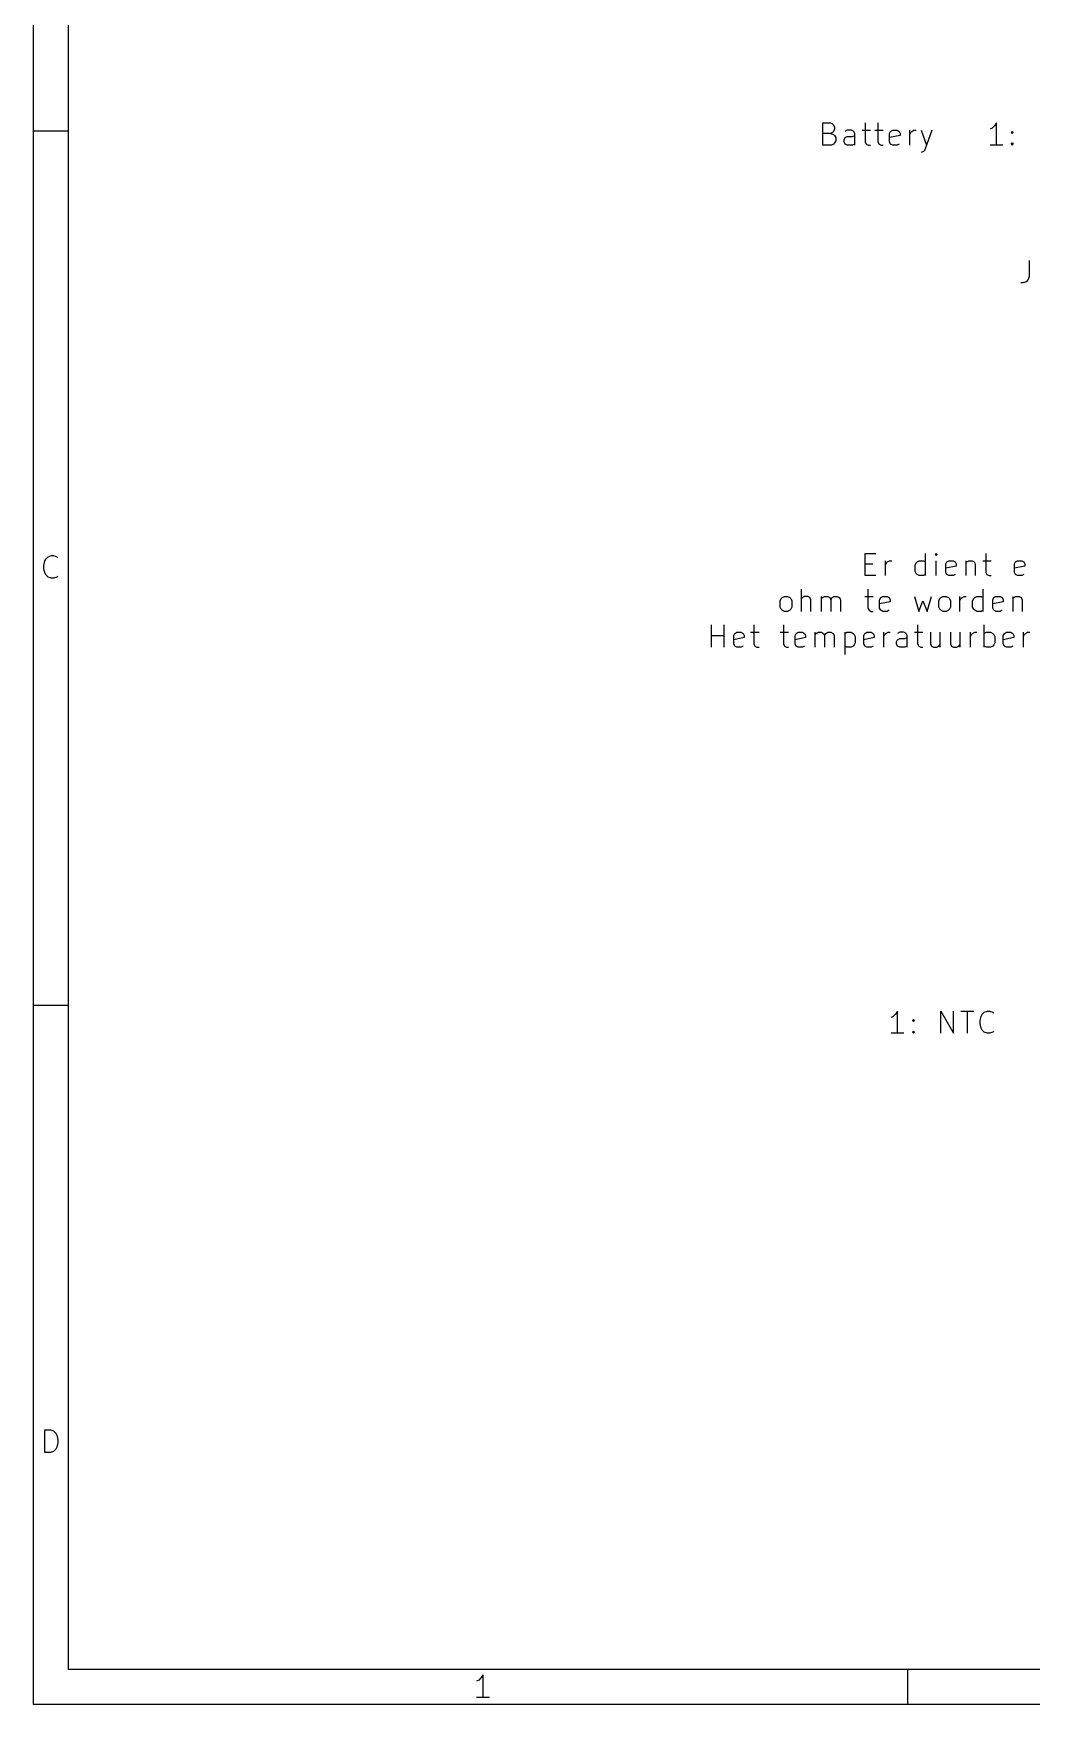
# Model space of a CAD drawing. Extents: x 0.4 to 11.3, y -7.9 to -0.4.
# Drawn here: x 0.394 to 2.642, y -7.874 to -4.111 of the extents above; entities that cross this region are included whole.
import ezdxf

# ---------------------------------------------------------------- set-up
doc = ezdxf.new("R2010")
doc.units = 0
doc.header["$MEASUREMENT"] = 0
for name, color, linetype in [('BLUE3', 171, 'CONTINUOUS'), ('CYAN2', 4, 'CONTINUOUS'), ('RED2', 1, 'CONTINUOUS')]:
    doc.layers.add(name, color=color, linetype=linetype)

msp = doc.modelspace()

# ---------------------------------------------------------------- linework, layer by layer
at = {"layer": 'BLUE3', "linetype": 'CONTINUOUS'}
for p, q in [((2.2671, -5.3322), (2.2671, -5.2822)), ((2.2671, -5.2822), (2.291, -5.2822)), ((2.3124, -5.3322), (2.3124, -5.2989)), ((2.3124, -5.3084), (2.3148, -5.3036)), ((2.3148, -5.3036), (2.3171, -5.3013)), ((2.3171, -5.3013), (2.3219, -5.2989)), ((2.3219, -5.2989), (2.3267, -5.2989)), ((2.3791, -5.3084), (2.3814, -5.3036)), ((2.3814, -5.3036), (2.3838, -5.3013)), ((2.3838, -5.3013), (2.3886, -5.2989)), ((2.3886, -5.2989), (2.3981, -5.2989)), ((2.3981, -5.2989), (2.4029, -5.3013)), ((2.4029, -5.3322), (2.4029, -5.2822)), ((2.4267, -5.2822), (2.4243, -5.2846)), ((2.4243, -5.2846), (2.4267, -5.287)), ((2.4291, -5.2846), (2.4267, -5.2822)), ((2.4267, -5.2822), (2.4267, -5.287)), ((2.4267, -5.287), (2.4291, -5.2846)), ((2.4267, -5.3322), (2.4267, -5.2989)), ((2.4481, -5.306), (2.4505, -5.3013)), ((2.4505, -5.3013), (2.4552, -5.2989)), ((2.4552, -5.2989), (2.4648, -5.2989)), ((2.4648, -5.2989), (2.4695, -5.3013)), ((2.4695, -5.3013), (2.4719, -5.306)), ((2.4933, -5.2989), (2.4933, -5.3322)), ((2.4933, -5.3036), (2.4957, -5.3013)), ((2.4957, -5.3013), (2.5005, -5.2989)), ((2.5005, -5.2989), (2.5076, -5.2989)), ((2.5076, -5.2989), (2.5124, -5.3013)), ((2.5124, -5.3013), (2.5148, -5.306)), ((2.5314, -5.2989), (2.5505, -5.2989)), ((2.5386, -5.2822), (2.5386, -5.3251)), ((2.6029, -5.306), (2.6052, -5.3013)), ((2.6052, -5.3013), (2.61, -5.2989)), ((2.61, -5.2989), (2.6195, -5.2989)), ((2.6195, -5.2989), (2.6243, -5.3013)), ((2.6243, -5.3013), (2.6267, -5.306)), ((2.2671, -5.306), (2.2838, -5.306)), ((2.291, -5.3322), (2.2671, -5.3322)), ((2.3791, -5.3227), (2.3791, -5.3084)), ((2.3814, -5.3275), (2.3791, -5.3227)), ((2.3838, -5.3298), (2.3814, -5.3275)), ((2.3886, -5.3322), (2.3838, -5.3298)), ((2.3981, -5.3322), (2.3886, -5.3322)), ((2.4029, -5.3298), (2.3981, -5.3322)), ((2.4481, -5.3251), (2.4481, -5.306)), ((2.4719, -5.3108), (2.4481, -5.3156)), ((2.4505, -5.3298), (2.4481, -5.3251)), ((2.4552, -5.3322), (2.4505, -5.3298)), ((2.4648, -5.3322), (2.4552, -5.3322)), ((2.4695, -5.3298), (2.4648, -5.3322)), ((2.4719, -5.306), (2.4719, -5.3108)), ((2.5148, -5.306), (2.5148, -5.3322)), ((2.5386, -5.3251), (2.541, -5.3298)), ((2.541, -5.3298), (2.5457, -5.3322)), ((2.5457, -5.3322), (2.5505, -5.3322)), ((2.6029, -5.3251), (2.6029, -5.306)), ((2.6267, -5.3108), (2.6029, -5.3156)), ((2.6052, -5.3298), (2.6029, -5.3251)), ((2.61, -5.3322), (2.6052, -5.3298)), ((2.6195, -5.3322), (2.61, -5.3322)), ((2.6243, -5.3298), (2.6195, -5.3322)), ((2.6267, -5.306), (2.6267, -5.3108)), ((2.0802, -5.3818), (2.085, -5.3794)), ((2.085, -5.3794), (2.0922, -5.3794)), ((2.0922, -5.3794), (2.0969, -5.3818)), ((2.1231, -5.4127), (2.1231, -5.3627)), ((2.1302, -5.3794), (2.1255, -5.3818)), ((2.1374, -5.3794), (2.1302, -5.3794)), ((2.1421, -5.3818), (2.1374, -5.3794)), ((2.1683, -5.4127), (2.1683, -5.3794)), ((2.1707, -5.3818), (2.1755, -5.3794)), ((2.1755, -5.3794), (2.1826, -5.3794)), ((2.1826, -5.3794), (2.1874, -5.3818)), ((2.1921, -5.3818), (2.1969, -5.3794)), ((2.1969, -5.3794), (2.2041, -5.3794)), ((2.2041, -5.3794), (2.2088, -5.3818)), ((2.266, -5.3794), (2.285, -5.3794)), ((2.2731, -5.3627), (2.2731, -5.4056)), ((2.3017, -5.3818), (2.3064, -5.3794)), ((2.3064, -5.3794), (2.316, -5.3794)), ((2.316, -5.3794), (2.3207, -5.3818)), ((2.3779, -5.3794), (2.3874, -5.4127)), ((2.4064, -5.4127), (2.416, -5.3794)), ((2.4374, -5.3818), (2.4421, -5.3794)), ((2.4421, -5.3794), (2.4493, -5.3794)), ((2.4493, -5.3794), (2.4541, -5.3818)), ((2.4802, -5.4127), (2.4802, -5.3794)), ((2.485, -5.3818), (2.4898, -5.3794)), ((2.4898, -5.3794), (2.4945, -5.3794)), ((2.5136, -5.3818), (2.5183, -5.3794)), ((2.5183, -5.3794), (2.5279, -5.3794)), ((2.5279, -5.3794), (2.5326, -5.3818)), ((2.5326, -5.4127), (2.5326, -5.3627)), ((2.5564, -5.3818), (2.5612, -5.3794)), ((2.5612, -5.3794), (2.5707, -5.3794)), ((2.5707, -5.3794), (2.5755, -5.3818)), ((2.5993, -5.3794), (2.5993, -5.4127)), ((2.6017, -5.3818), (2.6064, -5.3794)), ((2.6064, -5.3794), (2.6136, -5.3794)), ((2.6136, -5.3794), (2.6183, -5.3818)), ((2.0755, -5.3889), (2.0779, -5.3841)), ((2.0755, -5.4032), (2.0755, -5.3889)), ((2.0779, -5.408), (2.0755, -5.4032)), ((2.0779, -5.3841), (2.0802, -5.3818)), ((2.0802, -5.4103), (2.0779, -5.408)), ((2.085, -5.4127), (2.0802, -5.4103)), ((2.0922, -5.4127), (2.085, -5.4127)), ((2.0969, -5.4103), (2.0922, -5.4127)), ((2.0969, -5.3818), (2.0993, -5.3841)), ((2.0993, -5.408), (2.0969, -5.4103)), ((2.0993, -5.3841), (2.1017, -5.3889)), ((2.1017, -5.4032), (2.0993, -5.408)), ((2.1017, -5.3889), (2.1017, -5.4032)), ((2.1255, -5.3818), (2.1231, -5.3841)), ((2.1445, -5.3865), (2.1421, -5.3818)), ((2.1445, -5.4127), (2.1445, -5.3865)), ((2.1683, -5.3841), (2.1707, -5.3818)), ((2.1874, -5.3818), (2.1898, -5.3865)), ((2.1898, -5.3865), (2.1921, -5.3818)), ((2.1898, -5.3865), (2.1898, -5.4127)), ((2.2088, -5.3818), (2.2112, -5.3865)), ((2.2112, -5.3865), (2.2112, -5.4127)), ((2.2731, -5.4056), (2.2755, -5.4103)), ((2.2755, -5.4103), (2.2802, -5.4127)), ((2.2802, -5.4127), (2.285, -5.4127)), ((2.2993, -5.3865), (2.3017, -5.3818)), ((2.2993, -5.4056), (2.2993, -5.3865)), ((2.3231, -5.3913), (2.2993, -5.396)), ((2.3017, -5.4103), (2.2993, -5.4056)), ((2.3064, -5.4127), (2.3017, -5.4103)), ((2.316, -5.4127), (2.3064, -5.4127)), ((2.3207, -5.4103), (2.316, -5.4127)), ((2.3207, -5.3818), (2.3231, -5.3865)), ((2.3231, -5.3865), (2.3231, -5.3913)), ((2.3874, -5.4127), (2.3969, -5.3889)), ((2.3969, -5.3889), (2.4064, -5.4127)), ((2.4326, -5.3889), (2.435, -5.3841)), ((2.4326, -5.4032), (2.4326, -5.3889)), ((2.435, -5.408), (2.4326, -5.4032)), ((2.435, -5.3841), (2.4374, -5.3818)), ((2.4374, -5.4103), (2.435, -5.408)), ((2.4421, -5.4127), (2.4374, -5.4103)), ((2.4493, -5.4127), (2.4421, -5.4127)), ((2.4541, -5.4103), (2.4493, -5.4127)), ((2.4541, -5.3818), (2.4564, -5.3841)), ((2.4564, -5.408), (2.4541, -5.4103)), ((2.4564, -5.3841), (2.4588, -5.3889)), ((2.4588, -5.4032), (2.4564, -5.408)), ((2.4588, -5.3889), (2.4588, -5.4032)), ((2.4802, -5.3889), (2.4826, -5.3841)), ((2.4826, -5.3841), (2.485, -5.3818)), ((2.5088, -5.3889), (2.5112, -5.3841)), ((2.5088, -5.4032), (2.5088, -5.3889)), ((2.5112, -5.408), (2.5088, -5.4032)), ((2.5112, -5.3841), (2.5136, -5.3818)), ((2.5136, -5.4103), (2.5112, -5.408)), ((2.5183, -5.4127), (2.5136, -5.4103)), ((2.5279, -5.4127), (2.5183, -5.4127)), ((2.5326, -5.4103), (2.5279, -5.4127)), ((2.5541, -5.3865), (2.5564, -5.3818)), ((2.5541, -5.4056), (2.5541, -5.3865)), ((2.5779, -5.3913), (2.5541, -5.396)), ((2.5564, -5.4103), (2.5541, -5.4056)), ((2.5612, -5.4127), (2.5564, -5.4103)), ((2.5707, -5.4127), (2.5612, -5.4127)), ((2.5755, -5.4103), (2.5707, -5.4127)), ((2.5755, -5.3818), (2.5779, -5.3865)), ((2.5779, -5.3865), (2.5779, -5.3913)), ((2.5993, -5.3841), (2.6017, -5.3818)), ((2.6183, -5.3818), (2.6207, -5.3865)), ((2.6207, -5.3865), (2.6207, -5.4127)), ((1.9207, -5.4932), (1.9207, -5.4432)), ((1.9493, -5.4932), (1.9493, -5.4432)), ((2.016, -5.4432), (2.016, -5.4861)), ((2.0826, -5.4432), (2.0826, -5.4861)), ((2.385, -5.4432), (2.385, -5.4861)), ((2.535, -5.4932), (2.535, -5.4432)), ((1.9207, -5.467), (1.9493, -5.467)), ((1.9707, -5.467), (1.9731, -5.4623)), ((1.9707, -5.4861), (1.9707, -5.467)), ((1.9945, -5.4718), (1.9707, -5.4765)), ((1.9731, -5.4908), (1.9707, -5.4861)), ((1.9731, -5.4623), (1.9779, -5.4599)), ((1.9779, -5.4932), (1.9731, -5.4908)), ((1.9779, -5.4599), (1.9874, -5.4599)), ((1.9874, -5.4932), (1.9779, -5.4932)), ((1.9874, -5.4599), (1.9922, -5.4623)), ((1.9922, -5.4908), (1.9874, -5.4932)), ((1.9922, -5.4623), (1.9945, -5.467)), ((1.9945, -5.467), (1.9945, -5.4718)), ((2.0088, -5.4599), (2.0279, -5.4599)), ((2.016, -5.4861), (2.0184, -5.4908)), ((2.0184, -5.4908), (2.0231, -5.4932)), ((2.0231, -5.4932), (2.0279, -5.4932)), ((2.0755, -5.4599), (2.0945, -5.4599)), ((2.0826, -5.4861), (2.085, -5.4908)), ((2.085, -5.4908), (2.0898, -5.4932)), ((2.0898, -5.4932), (2.0945, -5.4932)), ((2.1088, -5.467), (2.1112, -5.4623)), ((2.1088, -5.4861), (2.1088, -5.467)), ((2.1326, -5.4718), (2.1088, -5.4765)), ((2.1112, -5.4908), (2.1088, -5.4861)), ((2.1112, -5.4623), (2.116, -5.4599)), ((2.116, -5.4932), (2.1112, -5.4908)), ((2.116, -5.4599), (2.1255, -5.4599)), ((2.1255, -5.4932), (2.116, -5.4932)), ((2.1255, -5.4599), (2.1303, -5.4623)), ((2.1303, -5.4908), (2.1255, -5.4932)), ((2.1303, -5.4623), (2.1326, -5.467)), ((2.1326, -5.467), (2.1326, -5.4718)), ((2.1541, -5.4932), (2.1541, -5.4599)), ((2.1541, -5.4646), (2.1564, -5.4623)), ((2.1564, -5.4623), (2.1612, -5.4599)), ((2.1612, -5.4599), (2.1684, -5.4599)), ((2.1684, -5.4599), (2.1731, -5.4623)), ((2.1731, -5.4623), (2.1755, -5.467)), ((2.1755, -5.467), (2.1779, -5.4623)), ((2.1755, -5.467), (2.1755, -5.4932)), ((2.1779, -5.4623), (2.1826, -5.4599)), ((2.1826, -5.4599), (2.1898, -5.4599)), ((2.1898, -5.4599), (2.1945, -5.4623)), ((2.1945, -5.4623), (2.1969, -5.467)), ((2.1969, -5.467), (2.1969, -5.4932)), ((2.2207, -5.4599), (2.2207, -5.5099)), ((2.2207, -5.4623), (2.2255, -5.4599)), ((2.2255, -5.4932), (2.2207, -5.4908)), ((2.2255, -5.4599), (2.235, -5.4599)), ((2.235, -5.4932), (2.2255, -5.4932)), ((2.235, -5.4599), (2.2398, -5.4623)), ((2.2398, -5.4908), (2.235, -5.4932)), ((2.2398, -5.4623), (2.2422, -5.4646)), ((2.2422, -5.4884), (2.2398, -5.4908)), ((2.2422, -5.4646), (2.2445, -5.4694)), ((2.2445, -5.4837), (2.2422, -5.4884)), ((2.2445, -5.4694), (2.2445, -5.4837)), ((2.2636, -5.467), (2.266, -5.4623)), ((2.2636, -5.4861), (2.2636, -5.467)), ((2.2874, -5.4718), (2.2636, -5.4765)), ((2.266, -5.4908), (2.2636, -5.4861)), ((2.266, -5.4623), (2.2707, -5.4599)), ((2.2707, -5.4932), (2.266, -5.4908)), ((2.2707, -5.4599), (2.2803, -5.4599)), ((2.2803, -5.4932), (2.2707, -5.4932)), ((2.2803, -5.4599), (2.285, -5.4623)), ((2.285, -5.4908), (2.2803, -5.4932)), ((2.285, -5.4623), (2.2874, -5.467)), ((2.2874, -5.467), (2.2874, -5.4718)), ((2.3088, -5.4932), (2.3088, -5.4599)), ((2.3088, -5.4694), (2.3112, -5.4646)), ((2.3112, -5.4646), (2.3136, -5.4623)), ((2.3136, -5.4623), (2.3183, -5.4599)), ((2.3183, -5.4599), (2.3231, -5.4599)), ((2.3374, -5.4813), (2.3398, -5.4765)), ((2.3374, -5.4861), (2.3374, -5.4813)), ((2.3398, -5.4908), (2.3374, -5.4861)), ((2.3445, -5.4599), (2.3398, -5.4623)), ((2.3398, -5.4765), (2.3445, -5.4742)), ((2.3445, -5.4932), (2.3398, -5.4908)), ((2.3541, -5.4599), (2.3445, -5.4599)), ((2.3445, -5.4742), (2.3564, -5.4742)), ((2.3564, -5.4932), (2.3445, -5.4932)), ((2.3588, -5.4623), (2.3541, -5.4599)), ((2.3564, -5.4742), (2.3612, -5.4718)), ((2.3612, -5.4908), (2.3564, -5.4932)), ((2.3612, -5.467), (2.3588, -5.4623)), ((2.3612, -5.4932), (2.3612, -5.467)), ((2.3779, -5.4599), (2.3969, -5.4599)), ((2.385, -5.4861), (2.3874, -5.4908)), ((2.3874, -5.4908), (2.3922, -5.4932)), ((2.3922, -5.4932), (2.3969, -5.4932)), ((2.4136, -5.4599), (2.4136, -5.4861)), ((2.4136, -5.4861), (2.416, -5.4908)), ((2.416, -5.4908), (2.4207, -5.4932)), ((2.4207, -5.4932), (2.4279, -5.4932)), ((2.4279, -5.4932), (2.4326, -5.4908)), ((2.4326, -5.4908), (2.435, -5.4884)), ((2.435, -5.4599), (2.435, -5.4932)), ((2.4588, -5.4599), (2.4588, -5.4861)), ((2.4588, -5.4861), (2.4612, -5.4908)), ((2.4612, -5.4908), (2.466, -5.4932)), ((2.466, -5.4932), (2.4731, -5.4932)), ((2.4731, -5.4932), (2.4779, -5.4908)), ((2.4779, -5.4908), (2.4802, -5.4884)), ((2.4802, -5.4599), (2.4802, -5.4932)), ((2.5041, -5.4932), (2.5041, -5.4599)), ((2.5041, -5.4694), (2.5064, -5.4646)), ((2.5064, -5.4646), (2.5088, -5.4623)), ((2.5088, -5.4623), (2.5136, -5.4599)), ((2.5136, -5.4599), (2.5183, -5.4599)), ((2.535, -5.4623), (2.5398, -5.4599)), ((2.5398, -5.4932), (2.535, -5.4908)), ((2.5398, -5.4599), (2.5493, -5.4599)), ((2.5493, -5.4932), (2.5398, -5.4932)), ((2.5493, -5.4599), (2.5541, -5.4623)), ((2.5541, -5.4908), (2.5493, -5.4932)), ((2.5541, -5.4623), (2.5564, -5.4646)), ((2.5564, -5.4884), (2.5541, -5.4908)), ((2.5564, -5.4646), (2.5588, -5.4694)), ((2.5588, -5.4837), (2.5564, -5.4884)), ((2.5588, -5.4694), (2.5588, -5.4837)), ((2.5779, -5.467), (2.5802, -5.4623)), ((2.5779, -5.4861), (2.5779, -5.467)), ((2.6017, -5.4718), (2.5779, -5.4765)), ((2.5802, -5.4908), (2.5779, -5.4861)), ((2.5802, -5.4623), (2.585, -5.4599)), ((2.585, -5.4932), (2.5802, -5.4908)), ((2.585, -5.4599), (2.5945, -5.4599)), ((2.5945, -5.4932), (2.585, -5.4932)), ((2.5945, -5.4599), (2.5993, -5.4623)), ((2.5993, -5.4908), (2.5945, -5.4932)), ((2.5993, -5.4623), (2.6017, -5.467)), ((2.6017, -5.467), (2.6017, -5.4718)), ((2.6231, -5.4932), (2.6231, -5.4599)), ((2.6231, -5.4694), (2.6255, -5.4646)), ((2.6255, -5.4646), (2.6279, -5.4623)), ((2.6279, -5.4623), (2.6326, -5.4599)), ((2.6326, -5.4599), (2.6374, -5.4599))]:
    msp.add_line(p, q, dxfattribs=at)
at = {"layer": 'CYAN2', "linetype": 'CONTINUOUS'}
for p, q in [((2.1718, -4.3628), (2.1718, -4.3128)), ((2.1718, -4.3128), (2.1885, -4.3128)), ((2.1885, -4.3128), (2.1932, -4.3152)), ((2.1932, -4.3152), (2.1956, -4.3176)), ((2.1956, -4.3176), (2.198, -4.3223)), ((2.198, -4.3271), (2.1956, -4.3319)), ((2.198, -4.3223), (2.198, -4.3271)), ((2.2671, -4.3128), (2.2671, -4.3557)), ((2.2956, -4.3128), (2.2956, -4.3557)), ((2.5528, -4.3247), (2.548, -4.3271)), ((2.5575, -4.3199), (2.5528, -4.3247)), ((2.5623, -4.3128), (2.5575, -4.3199)), ((2.5623, -4.3628), (2.5623, -4.3128)), ((2.1885, -4.3366), (2.1718, -4.3366)), ((2.1909, -4.3628), (2.1718, -4.3628)), ((2.1932, -4.3342), (2.1885, -4.3366)), ((2.1885, -4.3366), (2.1956, -4.339)), ((2.1956, -4.3604), (2.1909, -4.3628)), ((2.1956, -4.3319), (2.1932, -4.3342)), ((2.1956, -4.339), (2.198, -4.3414)), ((2.198, -4.358), (2.1956, -4.3604)), ((2.198, -4.3414), (2.2004, -4.3461)), ((2.2004, -4.3533), (2.198, -4.358)), ((2.2004, -4.3461), (2.2004, -4.3533)), ((2.2194, -4.3509), (2.2218, -4.3461)), ((2.2194, -4.3557), (2.2194, -4.3509)), ((2.2218, -4.3604), (2.2194, -4.3557)), ((2.2266, -4.3295), (2.2218, -4.3319)), ((2.2218, -4.3461), (2.2266, -4.3438)), ((2.2266, -4.3628), (2.2218, -4.3604)), ((2.2361, -4.3295), (2.2266, -4.3295)), ((2.2266, -4.3438), (2.2385, -4.3438)), ((2.2385, -4.3628), (2.2266, -4.3628)), ((2.2409, -4.3319), (2.2361, -4.3295)), ((2.2385, -4.3438), (2.2432, -4.3414)), ((2.2432, -4.3604), (2.2385, -4.3628)), ((2.2432, -4.3366), (2.2409, -4.3319)), ((2.2432, -4.3628), (2.2432, -4.3366)), ((2.2599, -4.3295), (2.279, -4.3295)), ((2.2671, -4.3557), (2.2694, -4.3604)), ((2.2694, -4.3604), (2.2742, -4.3628)), ((2.2742, -4.3628), (2.279, -4.3628)), ((2.2885, -4.3295), (2.3075, -4.3295)), ((2.2956, -4.3557), (2.298, -4.3604)), ((2.298, -4.3604), (2.3028, -4.3628)), ((2.3028, -4.3628), (2.3075, -4.3628)), ((2.3218, -4.3366), (2.3242, -4.3319)), ((2.3218, -4.3557), (2.3218, -4.3366)), ((2.3456, -4.3414), (2.3218, -4.3461)), ((2.3242, -4.3604), (2.3218, -4.3557)), ((2.3242, -4.3319), (2.329, -4.3295)), ((2.329, -4.3628), (2.3242, -4.3604)), ((2.329, -4.3295), (2.3385, -4.3295)), ((2.3385, -4.3628), (2.329, -4.3628)), ((2.3385, -4.3295), (2.3432, -4.3319)), ((2.3432, -4.3604), (2.3385, -4.3628)), ((2.3432, -4.3319), (2.3456, -4.3366)), ((2.3456, -4.3366), (2.3456, -4.3414)), ((2.3671, -4.3628), (2.3671, -4.3295)), ((2.3671, -4.339), (2.3694, -4.3342)), ((2.3694, -4.3342), (2.3718, -4.3319)), ((2.3718, -4.3319), (2.3766, -4.3295)), ((2.3766, -4.3295), (2.3813, -4.3295)), ((2.3932, -4.3295), (2.4051, -4.3628)), ((2.4051, -4.3628), (2.4004, -4.3747)), ((2.4171, -4.3295), (2.4051, -4.3628)), ((2.5766, -4.3628), (2.548, -4.3628)), ((2.5956, -4.3342), (2.598, -4.3319)), ((2.598, -4.3366), (2.5956, -4.3342)), ((2.5956, -4.3604), (2.598, -4.358)), ((2.598, -4.3628), (2.5956, -4.3604)), ((2.598, -4.3319), (2.6004, -4.3342)), ((2.598, -4.3319), (2.598, -4.3366)), ((2.6004, -4.3342), (2.598, -4.3366)), ((2.598, -4.358), (2.6004, -4.3604)), ((2.598, -4.358), (2.598, -4.3628)), ((2.6004, -4.3604), (2.598, -4.3628)), ((2.398, -4.3771), (2.3932, -4.3795)), ((2.4004, -4.3747), (2.398, -4.3771)), ((2.6361, -4.6228), (2.6361, -4.6585)), ((2.6337, -4.6657), (2.629, -4.6704)), ((2.6361, -4.6585), (2.6337, -4.6657)), ((2.6218, -4.6728), (2.6171, -4.6728)), ((2.629, -4.6704), (2.6218, -4.6728)), ((2.335, -6.3199), (2.3302, -6.3247)), ((2.3398, -6.3128), (2.335, -6.3199)), ((2.3398, -6.3628), (2.3398, -6.3128)), ((2.4374, -6.3628), (2.4374, -6.3128)), ((2.4374, -6.3128), (2.4659, -6.3628)), ((2.4659, -6.3628), (2.4659, -6.3128)), ((2.4826, -6.3128), (2.5112, -6.3128)), ((2.4969, -6.3628), (2.4969, -6.3128)), ((2.5279, -6.3247), (2.5302, -6.3199)), ((2.5302, -6.3199), (2.535, -6.3152)), ((2.535, -6.3152), (2.5421, -6.3128)), ((2.5421, -6.3128), (2.5469, -6.3128)), ((2.5469, -6.3128), (2.554, -6.3152)), ((2.554, -6.3152), (2.5564, -6.3176)), ((2.3302, -6.3247), (2.3255, -6.3271)), ((2.3731, -6.3342), (2.3755, -6.3319)), ((2.3755, -6.3366), (2.3731, -6.3342)), ((2.3731, -6.3604), (2.3755, -6.358)), ((2.3755, -6.3319), (2.3779, -6.3342)), ((2.3755, -6.3319), (2.3755, -6.3366)), ((2.3779, -6.3342), (2.3755, -6.3366)), ((2.3755, -6.358), (2.3779, -6.3604)), ((2.3755, -6.358), (2.3755, -6.3628)), ((2.5255, -6.3342), (2.5279, -6.3247)), ((2.5255, -6.3414), (2.5255, -6.3342)), ((2.5279, -6.3509), (2.5255, -6.3414)), ((2.5302, -6.3557), (2.5279, -6.3509)), ((2.535, -6.3604), (2.5302, -6.3557)), ((2.5564, -6.358), (2.554, -6.3604)), ((2.354, -6.3628), (2.3255, -6.3628)), ((2.3755, -6.3628), (2.3731, -6.3604)), ((2.3779, -6.3604), (2.3755, -6.3628)), ((2.5421, -6.3628), (2.535, -6.3604)), ((2.5469, -6.3628), (2.5421, -6.3628)), ((2.554, -6.3604), (2.5469, -6.3628))]:
    msp.add_line(p, q, dxfattribs=at)
at = {"layer": 'RED2', "linetype": 'CONTINUOUS'}
for p, q in [((0.3937, -7.8743), (0.3937, -0.3937)), ((0.4724, -7.7956), (0.4724, -0.4724)), ((0.3937, -4.3307), (0.4724, -4.3307)), ((0.4172, -5.3091), (0.4197, -5.2993)), ((0.4197, -5.2993), (0.4221, -5.2945)), ((0.4221, -5.2945), (0.427, -5.2896)), ((0.427, -5.2896), (0.4343, -5.2872)), ((0.4343, -5.2872), (0.4392, -5.2872)), ((0.4392, -5.2872), (0.4465, -5.2896)), ((0.4465, -5.2896), (0.4489, -5.292)), ((0.4172, -5.3164), (0.4172, -5.3091)), ((0.4197, -5.3261), (0.4172, -5.3164)), ((0.4221, -5.331), (0.4197, -5.3261)), ((0.427, -5.3359), (0.4221, -5.331)), ((0.4343, -5.3383), (0.427, -5.3359)), ((0.4392, -5.3383), (0.4343, -5.3383)), ((0.4465, -5.3359), (0.4392, -5.3383)), ((0.4489, -5.3335), (0.4465, -5.3359)), ((0.3937, -6.2992), (0.4724, -6.2992)), ((0.4197, -7.3068), (0.4197, -7.2557)), ((0.4197, -7.2557), (0.4319, -7.2557)), ((0.4319, -7.2557), (0.4392, -7.2581)), ((0.4392, -7.2581), (0.444, -7.263)), ((0.444, -7.2995), (0.4392, -7.3044)), ((0.444, -7.263), (0.4465, -7.2678)), ((0.4465, -7.2946), (0.444, -7.2995)), ((0.4465, -7.2678), (0.4489, -7.2776)), ((0.4489, -7.2849), (0.4465, -7.2946)), ((0.4489, -7.2776), (0.4489, -7.2849)), ((0.4319, -7.3068), (0.4197, -7.3068)), ((0.4392, -7.3044), (0.4319, -7.3068)), ((11.2206, -7.7956), (0.4724, -7.7956)), ((1.3965, -7.8193), (1.3916, -7.8217)), ((1.4013, -7.8144), (1.3965, -7.8193)), ((1.4062, -7.8071), (1.4013, -7.8144)), ((1.4062, -7.8583), (1.4062, -7.8071)), ((2.3622, -7.7956), (2.3622, -7.8743)), ((1.4208, -7.8583), (1.3916, -7.8583)), ((11.2993, -7.8743), (0.3937, -7.8743))]:
    msp.add_line(p, q, dxfattribs=at)

doc.saveas('drawing.dxf')
